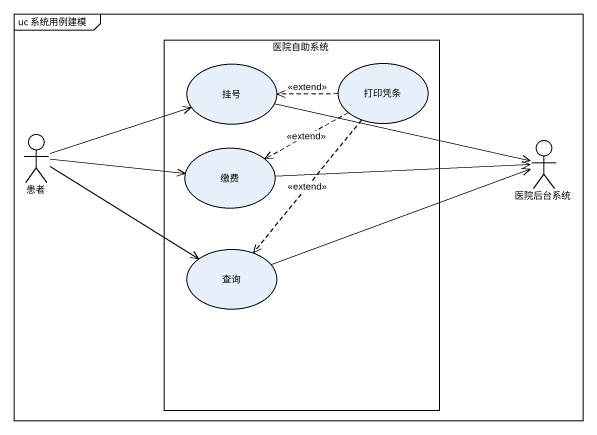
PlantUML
@startuml
mainframe uc 系统用例建模
rectangle 医院自助系统 {
  usecase 挂号
  usecase 打印凭条
  usecase 缴费
  usecase 查询
}
actor 患者
actor 医院后台系统
挂号 -right-> 医院后台系统
打印凭条 .left.> 挂号 : <<extend>>
打印凭条 .left.> 缴费 : <<extend>>
打印凭条 ..> 查询 : <<extend>>
患者 -up-> 挂号
患者 -right-> 缴费
患者 -right-> 查询
缴费 -right-> 医院后台系统
查询 -right-> 医院后台系统
@enduml
